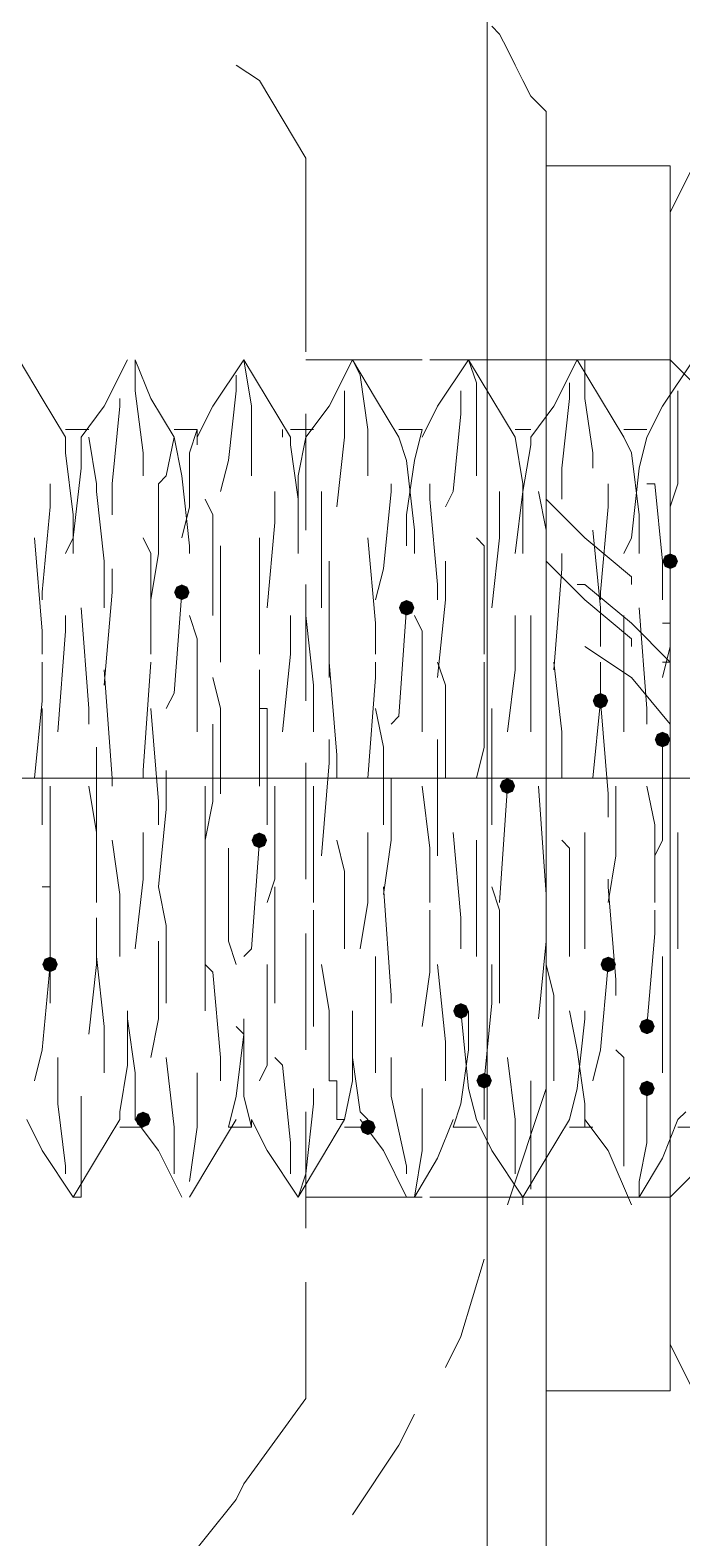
# Model space of a CAD drawing. Header units: millimetres. Extents: x 89051 to 218395, y -330386 to -125649.
# Drawn here: x 92565.8 to 92575.97, y -127032.93 to -127009.4 of the extents above; entities that cross this region are included whole.
import ezdxf

# ---------------------------------------------------------------- set-up
doc = ezdxf.new("R2010")
doc.units = ezdxf.units.MM
doc.header["$LTSCALE"] = 13
for name, pattern in [('1 实线', [0]), ('ACAD_ISO04W100', [30, 24, -3, 0, -3]), ('CENTER', [50.8, 31.75, -6.35, 6.35, -6.35])]:
    doc.linetypes.add(name, pattern=pattern)
doc.layers.get('0').update_dxf_attribs({"color": 1, "linetype": 'CENTER'})
doc.layers.add('C00-00-00', color=7, linetype='Continuous')
doc.layers.add('标注、文本', color=3, linetype='Continuous', lineweight=25)

msp = doc.modelspace()

# ---------------------------------------------------------------- hatches: boundary and pattern name
at = {"layer": 'C00-00-00'}
h = msp.add_hatch(color=256, dxfattribs=at)
h.dxf.hatch_style = 2
h.paths.add_polyline_path([(92575.912, -127017.689), (92575.876, -127017.775), (92575.791, -127017.81), (92575.705, -127017.775), (92575.67, -127017.689), (92575.705, -127017.604), (92575.791, -127017.568), (92575.876, -127017.604)])
h = msp.add_hatch(color=256, dxfattribs=at)
h.dxf.hatch_style = 2
h.paths.add_polyline_path([(92568.288, -127018.173), (92568.253, -127018.259), (92568.167, -127018.294), (92568.082, -127018.259), (92568.046, -127018.173), (92568.082, -127018.088), (92568.167, -127018.052), (92568.253, -127018.088)])
h = msp.add_hatch(color=256, dxfattribs=at)
h.dxf.hatch_style = 2
h.paths.add_polyline_path([(92571.797, -127018.415), (92571.762, -127018.501), (92571.676, -127018.536), (92571.591, -127018.501), (92571.555, -127018.415), (92571.591, -127018.33), (92571.676, -127018.294), (92571.762, -127018.33)])
h = msp.add_hatch(color=256, dxfattribs=at)
h.dxf.hatch_style = 2
h.paths.add_polyline_path([(92574.823, -127019.867), (92574.787, -127019.953), (92574.702, -127019.988), (92574.616, -127019.953), (92574.581, -127019.867), (92574.616, -127019.782), (92574.702, -127019.746), (92574.787, -127019.782)])
h = msp.add_hatch(color=256, dxfattribs=at)
h.dxf.hatch_style = 2
h.paths.add_polyline_path([(92575.791, -127020.472), (92575.755, -127020.558), (92575.67, -127020.593), (92575.584, -127020.558), (92575.549, -127020.472), (92575.584, -127020.387), (92575.67, -127020.351), (92575.755, -127020.387)])
h = msp.add_hatch(color=256, dxfattribs=at)
h.dxf.hatch_style = 2
h.paths.add_polyline_path([(92573.37, -127021.198), (92573.335, -127021.284), (92573.249, -127021.319), (92573.164, -127021.284), (92573.129, -127021.198), (92573.164, -127021.113), (92573.249, -127021.077), (92573.335, -127021.113)])
h = msp.add_hatch(color=256, dxfattribs=at)
h.dxf.hatch_style = 2
h.paths.add_polyline_path([(92569.498, -127022.045), (92569.463, -127022.131), (92569.377, -127022.166), (92569.292, -127022.131), (92569.256, -127022.045), (92569.292, -127021.96), (92569.377, -127021.924), (92569.463, -127021.96)])
h = msp.add_hatch(color=256, dxfattribs=at)
h.dxf.hatch_style = 2
h.paths.add_polyline_path([(92566.231, -127023.981), (92566.195, -127024.067), (92566.11, -127024.102), (92566.025, -127024.067), (92565.989, -127023.981), (92566.025, -127023.896), (92566.11, -127023.861), (92566.195, -127023.896)])
h = msp.add_hatch(color=256, dxfattribs=at)
h.dxf.hatch_style = 2
h.paths.add_polyline_path([(92574.944, -127023.981), (92574.908, -127024.067), (92574.823, -127024.102), (92574.737, -127024.067), (92574.702, -127023.981), (92574.737, -127023.896), (92574.823, -127023.861), (92574.908, -127023.896)])
h = msp.add_hatch(color=256, dxfattribs=at)
h.dxf.hatch_style = 2
h.paths.add_polyline_path([(92572.644, -127024.708), (92572.609, -127024.793), (92572.523, -127024.829), (92572.438, -127024.793), (92572.402, -127024.708), (92572.438, -127024.622), (92572.523, -127024.587), (92572.609, -127024.622)])
h = msp.add_hatch(color=256, dxfattribs=at)
h.dxf.hatch_style = 2
h.paths.add_polyline_path([(92575.549, -127024.95), (92575.513, -127025.035), (92575.428, -127025.071), (92575.342, -127025.035), (92575.307, -127024.95), (92575.342, -127024.864), (92575.428, -127024.829), (92575.513, -127024.864)])
h = msp.add_hatch(color=256, dxfattribs=at)
h.dxf.hatch_style = 2
h.paths.add_polyline_path([(92573.007, -127025.797), (92572.972, -127025.882), (92572.886, -127025.918), (92572.801, -127025.882), (92572.765, -127025.797), (92572.801, -127025.711), (92572.886, -127025.676), (92572.972, -127025.711)])
h = msp.add_hatch(color=256, dxfattribs=at)
h.dxf.hatch_style = 2
h.paths.add_polyline_path([(92575.549, -127025.918), (92575.513, -127026.003), (92575.428, -127026.039), (92575.342, -127026.003), (92575.307, -127025.918), (92575.342, -127025.832), (92575.428, -127025.797), (92575.513, -127025.832)])
h = msp.add_hatch(color=256, dxfattribs=at)
h.dxf.hatch_style = 2
h.paths.add_polyline_path([(92567.683, -127026.402), (92567.648, -127026.487), (92567.562, -127026.523), (92567.477, -127026.487), (92567.441, -127026.402), (92567.477, -127026.316), (92567.562, -127026.281), (92567.648, -127026.316)])
h = msp.add_hatch(color=256, dxfattribs=at)
h.dxf.hatch_style = 2
h.paths.add_polyline_path([(92571.192, -127026.523), (92571.157, -127026.608), (92571.071, -127026.644), (92570.986, -127026.608), (92570.95, -127026.523), (92570.986, -127026.437), (92571.071, -127026.402), (92571.157, -127026.437)])

# ---------------------------------------------------------------- linework, layer by layer
at = {"color": 7, "linetype": '1 实线', "lineweight": 0}
for centre, major_axis, ratio, start_param, end_param in [((92568.998, -127021.077), (0, 45.983), 0.866025, 2.304713, 7.120065), ((92572.931, -127021.077), (0, 45.983), 0.866025, 3.141593, 6.283185), ((92553.767, -127021.077), (0, -34.608), 0.908418, 5.225125, 10.48821), ((92565.852, -127021.077), (0, -34.608), 0.908418, 6.283185, 9.424778)]:
    msp.add_ellipse(centre, major_axis=major_axis, ratio=ratio, start_param=start_param, end_param=end_param, dxfattribs=at)
at = {"layer": 'C00-00-00', "lineweight": 15}
for points in [[(92573.855, -127010.671), (92573.613, -127010.429), (92573.492, -127010.187), (92573.371, -127009.945), (92573.249, -127009.703), (92573.128, -127009.461), (92573.007, -127009.34)], [(92569.377, -127010.187), (92569.014, -127009.945)], [(92570.103, -127011.397), (92569.377, -127010.187)], [(92576.759, -127010.308), (92575.791, -127012.244)], [(92573.855, -127025.918), (92573.855, -127010.671)], [(92570.103, -127012.607), (92570.103, -127011.397)], [(92575.791, -127011.518), (92573.855, -127011.518)], [(92575.791, -127011.518), (92575.791, -127011.881), (92575.791, -127012.365), (92575.791, -127012.97), (92575.791, -127013.817), (92575.791, -127014.785), (92575.791, -127015.874), (92575.791, -127017.084), (92575.791, -127018.415), (92575.791, -127019.746), (92575.791, -127021.077), (92575.791, -127022.529), (92575.791, -127023.86), (92575.791, -127025.192), (92575.791, -127026.402), (92575.791, -127027.491), (92575.791, -127028.459), (92575.791, -127029.185), (92575.791, -127029.911), (92575.791, -127030.395), (92575.791, -127030.637)], [(92570.103, -127014.422), (92570.103, -127012.607)], [(92565.989, -127015.148), (92565.626, -127014.543)], [(92567.32, -127014.543), (92566.957, -127015.269)], [(92567.441, -127014.543), (92567.441, -127015.027)], [(92567.683, -127015.148), (92567.441, -127014.543)], [(92569.135, -127014.543), (92568.651, -127015.269)], [(92569.135, -127014.543), (92569.256, -127015.269)], [(92569.498, -127015.148), (92569.135, -127014.543)], [(92571.071, -127014.543), (92570.103, -127014.543)], [(92570.829, -127014.543), (92570.466, -127015.269)], [(92570.829, -127014.543), (92570.95, -127014.785)], [(92571.192, -127015.148), (92570.829, -127014.543)], [(92571.918, -127014.543), (92571.071, -127014.543)], [(92573.855, -127014.543), (92572.039, -127014.543)], [(92572.644, -127014.543), (92572.16, -127015.269)], [(92572.644, -127014.543), (92572.765, -127014.906)], [(92573.007, -127015.148), (92572.644, -127014.543)], [(92573.976, -127014.543), (92573.855, -127014.543)], [(92575.791, -127014.543), (92573.976, -127014.543)], [(92574.339, -127014.543), (92573.976, -127015.269)], [(92574.339, -127014.543), (92574.46, -127014.543)], [(92574.702, -127015.148), (92574.339, -127014.543)], [(92574.46, -127014.543), (92574.46, -127015.148)], [(92576.154, -127014.543), (92575.67, -127015.269)], [(92576.88, -127015.632), (92575.791, -127014.543)], [(92569.014, -127015.027), (92569.014, -127014.785)], [(92570.95, -127014.785), (92571.071, -127015.632)], [(92572.765, -127014.906), (92572.765, -127015.995)], [(92574.218, -127015.148), (92574.218, -127014.906)], [(92566.352, -127015.753), (92565.989, -127015.148)], [(92567.199, -127015.269), (92567.199, -127015.148)], [(92567.441, -127015.027), (92567.562, -127015.995)], [(92568.046, -127015.753), (92567.683, -127015.148)], [(92568.893, -127016.116), (92569.014, -127015.027)], [(92569.861, -127015.753), (92569.498, -127015.148)], [(92570.708, -127015.753), (92570.708, -127015.027)], [(92571.555, -127015.753), (92571.192, -127015.148)], [(92572.523, -127015.39), (92572.523, -127015.027)], [(92573.371, -127015.753), (92573.007, -127015.148)], [(92574.097, -127016.237), (92574.218, -127015.148)], [(92574.46, -127015.148), (92574.581, -127015.995)], [(92575.065, -127015.753), (92574.702, -127015.148)], [(92575.912, -127015.511), (92575.912, -127015.027)], [(92566.957, -127015.269), (92566.594, -127015.753)], [(92567.078, -127016.479), (92567.199, -127015.269)], [(92568.651, -127015.269), (92568.409, -127015.753)], [(92569.256, -127015.269), (92569.256, -127016.358)], [(92570.466, -127015.269), (92570.103, -127015.753)], [(92570.103, -127017.205), (92570.103, -127015.39)], [(92572.16, -127015.269), (92571.918, -127015.753)], [(92572.402, -127016.6), (92572.523, -127015.39)], [(92573.976, -127015.269), (92573.613, -127015.753)], [(92575.67, -127015.269), (92575.428, -127015.753)], [(92566.715, -127015.632), (92566.352, -127015.632)], [(92568.409, -127015.632), (92568.046, -127015.632)], [(92568.409, -127015.632), (92568.288, -127015.995)], [(92568.409, -127015.874), (92568.409, -127015.632)], [(92569.74, -127015.753), (92569.74, -127015.632)], [(92570.224, -127015.632), (92569.861, -127015.632)], [(92571.071, -127015.632), (92571.071, -127016.358)], [(92571.918, -127015.632), (92571.555, -127015.632)], [(92571.918, -127015.632), (92571.797, -127016.116)], [(92573.613, -127015.632), (92573.371, -127015.632)], [(92575.428, -127015.632), (92575.065, -127015.632)], [(92575.912, -127016.479), (92575.912, -127015.511)], [(92566.352, -127015.753), (92566.352, -127015.995)], [(92566.594, -127015.753), (92566.594, -127016.237)], [(92566.836, -127016.479), (92566.715, -127015.753)], [(92567.925, -127016.358), (92568.046, -127015.753)], [(92568.046, -127015.753), (92568.167, -127016.358)], [(92569.861, -127015.753), (92569.861, -127015.874)], [(92569.861, -127015.874), (92569.982, -127016.721)], [(92570.103, -127015.753), (92569.982, -127016.358)], [(92570.587, -127016.842), (92570.708, -127015.753)], [(92571.555, -127015.753), (92571.676, -127016.116)], [(92573.371, -127015.753), (92573.492, -127016.479)], [(92573.613, -127015.874), (92573.492, -127016.6)], [(92573.613, -127015.753), (92573.613, -127015.874)], [(92575.065, -127015.753), (92575.186, -127015.995)], [(92575.428, -127015.753), (92575.307, -127016.237)], [(92566.352, -127015.995), (92566.473, -127016.963)], [(92567.562, -127015.995), (92567.562, -127016.358)], [(92568.288, -127015.995), (92568.288, -127016.842)], [(92568.772, -127016.6), (92568.893, -127016.116)], [(92571.797, -127016.116), (92571.676, -127016.963)], [(92571.676, -127016.116), (92571.797, -127017.205)], [(92572.765, -127015.995), (92572.765, -127016.358)], [(92574.581, -127015.995), (92574.581, -127016.237)], [(92575.186, -127015.995), (92575.307, -127016.963)], [(92566.594, -127016.237), (92566.473, -127017.326)], [(92567.804, -127016.479), (92567.925, -127016.358)], [(92568.167, -127016.358), (92568.288, -127017.447)], [(92569.982, -127016.358), (92569.982, -127017.568)], [(92574.097, -127016.721), (92574.097, -127016.237)], [(92575.307, -127016.237), (92575.186, -127017.326)], [(92566.11, -127016.842), (92566.11, -127016.479)], [(92566.836, -127016.6), (92566.836, -127016.479)], [(92566.957, -127017.689), (92566.836, -127016.6)], [(92567.078, -127016.963), (92567.078, -127016.479)], [(92567.804, -127017.568), (92567.804, -127016.479)], [(92569.619, -127017.084), (92569.619, -127016.6)], [(92570.345, -127017.447), (92570.345, -127016.6)], [(92571.313, -127017.81), (92571.434, -127016.6)], [(92571.434, -127016.6), (92571.434, -127016.479)], [(92572.039, -127016.721), (92572.039, -127016.479)], [(92572.281, -127016.842), (92572.402, -127016.6)], [(92573.128, -127017.326), (92573.128, -127016.6)], [(92573.492, -127016.6), (92573.371, -127017.568)], [(92573.492, -127016.479), (92573.492, -127017.568)], [(92573.855, -127017.205), (92573.734, -127016.6)], [(92574.823, -127016.842), (92574.823, -127016.479)], [(92575.549, -127016.479), (92575.428, -127016.479)], [(92575.67, -127017.689), (92575.549, -127016.479)], [(92575.791, -127016.842), (92575.912, -127016.479)], [(92568.651, -127016.963), (92568.53, -127016.721)], [(92569.982, -127016.721), (92569.982, -127017.568)], [(92572.16, -127018.052), (92572.039, -127016.721)], [(92573.855, -127016.721), (92574.46, -127017.326)], [(92565.989, -127018.173), (92566.11, -127016.842)], [(92566.473, -127016.963), (92566.473, -127017.568)], [(92568.288, -127016.842), (92568.167, -127017.326)], [(92568.651, -127018.294), (92568.651, -127016.963)], [(92571.676, -127016.963), (92571.676, -127017.447)], [(92574.702, -127018.173), (92574.823, -127016.842)], [(92575.307, -127016.963), (92575.307, -127017.568)], [(92569.498, -127018.415), (92569.619, -127017.084)], [(92571.797, -127017.205), (92571.797, -127017.568)], [(92573.855, -127018.415), (92573.855, -127017.205)], [(92574.581, -127017.205), (92574.702, -127018.415)], [(92565.868, -127017.326), (92565.989, -127018.778)], [(92566.473, -127017.326), (92566.352, -127017.568)], [(92567.562, -127017.326), (92567.683, -127017.568)], [(92568.288, -127017.447), (92568.288, -127017.568)], [(92568.772, -127017.689), (92568.772, -127017.447)], [(92569.377, -127017.326), (92569.377, -127018.052)], [(92570.345, -127018.415), (92570.345, -127017.447)], [(92571.071, -127017.326), (92571.192, -127018.657)], [(92572.765, -127017.326), (92572.886, -127017.447)], [(92572.886, -127017.447), (92572.886, -127019.141)], [(92573.007, -127018.415), (92573.128, -127017.326)], [(92574.46, -127017.326), (92575.186, -127017.931)], [(92575.186, -127017.326), (92575.065, -127017.568)], [(92566.957, -127018.415), (92566.957, -127017.689)], [(92567.683, -127017.568), (92567.683, -127019.141)], [(92567.683, -127018.294), (92567.804, -127017.568)], [(92568.772, -127019.262), (92568.772, -127017.689)], [(92570.466, -127018.899), (92570.466, -127017.689)], [(92572.281, -127018.294), (92572.281, -127017.689)], [(92573.855, -127017.689), (92574.46, -127018.294)], [(92574.097, -127017.81), (92574.097, -127017.568)], [(92575.67, -127018.294), (92575.67, -127017.689)], [(92575.791, -127019.02), (92575.791, -127017.689)], [(92567.078, -127018.173), (92567.078, -127017.81)], [(92571.192, -127018.294), (92571.313, -127017.81)], [(92573.976, -127019.383), (92574.097, -127017.81)], [(92575.186, -127017.931), (92575.186, -127018.052)], [(92565.989, -127018.294), (92565.989, -127018.173)], [(92566.957, -127019.625), (92567.078, -127018.173)], [(92568.167, -127018.173), (92568.046, -127019.746)], [(92569.377, -127018.052), (92569.377, -127019.141)], [(92570.103, -127019.867), (92570.103, -127018.052)], [(92572.16, -127018.294), (92572.16, -127018.052)], [(92574.46, -127018.052), (92574.339, -127018.052)], [(92575.186, -127018.657), (92574.46, -127018.052)], [(92574.702, -127018.294), (92574.702, -127018.173)], [(92566.594, -127018.415), (92566.715, -127019.988)], [(92568.651, -127018.536), (92568.651, -127018.294)], [(92571.676, -127018.415), (92571.555, -127020.109)], [(92572.16, -127019.504), (92572.281, -127018.294)], [(92573.855, -127018.415), (92573.855, -127018.294)], [(92574.46, -127018.294), (92575.186, -127018.899)], [(92574.702, -127018.415), (92574.702, -127019.02)], [(92575.307, -127018.415), (92575.428, -127019.988)], [(92566.352, -127018.536), (92566.352, -127018.778)], [(92568.288, -127018.536), (92568.409, -127018.899)], [(92569.861, -127018.536), (92569.861, -127019.141)], [(92570.103, -127018.536), (92570.224, -127019.625)], [(92571.192, -127018.657), (92571.192, -127019.141)], [(92571.797, -127018.536), (92571.918, -127018.778)], [(92573.371, -127018.536), (92573.371, -127019.383)], [(92573.613, -127018.536), (92573.613, -127019.262)], [(92575.065, -127018.536), (92575.065, -127018.778)], [(92575.791, -127019.262), (92575.186, -127018.657)], [(92575.67, -127018.657), (92575.791, -127018.657)], [(92565.989, -127018.778), (92565.989, -127019.141)], [(92566.352, -127018.778), (92566.231, -127020.351)], [(92568.409, -127018.899), (92568.409, -127020.351)], [(92570.466, -127019.504), (92570.466, -127018.899)], [(92571.918, -127018.778), (92571.918, -127020.351)], [(92575.065, -127018.778), (92575.065, -127020.351)], [(92575.186, -127018.899), (92575.186, -127019.02)], [(92569.861, -127019.141), (92569.74, -127020.351)], [(92575.186, -127019.504), (92574.46, -127019.02)], [(92575.67, -127019.504), (92575.791, -127019.02)], [(92565.989, -127019.867), (92565.989, -127019.262)], [(92567.078, -127021.077), (92566.957, -127019.383)], [(92567.562, -127020.956), (92567.683, -127019.262)], [(92569.377, -127020.23), (92569.377, -127019.383)], [(92570.587, -127020.714), (92570.466, -127019.262)], [(92571.192, -127019.504), (92571.192, -127019.262)], [(92572.281, -127019.625), (92572.16, -127019.262)], [(92572.886, -127020.593), (92572.886, -127019.262)], [(92573.371, -127019.383), (92573.249, -127020.351)], [(92573.613, -127019.262), (92573.613, -127020.351)], [(92574.097, -127020.351), (92573.976, -127019.262)], [(92574.702, -127019.867), (92574.702, -127019.262)], [(92575.791, -127019.262), (92575.67, -127019.262)], [(92575.791, -127021.077), (92575.791, -127019.262)], [(92568.772, -127019.988), (92568.651, -127019.504)], [(92570.224, -127019.625), (92570.224, -127020.351)], [(92571.071, -127021.077), (92571.192, -127019.504)], [(92572.281, -127021.077), (92572.281, -127019.625)], [(92575.791, -127020.23), (92575.186, -127019.504)], [(92565.868, -127021.077), (92565.989, -127019.867)], [(92568.046, -127019.746), (92567.925, -127019.988)], [(92574.581, -127021.077), (92574.702, -127019.867)], [(92574.702, -127019.867), (92574.823, -127021.319)], [(92565.989, -127019.988), (92565.989, -127020.714)], [(92566.715, -127019.988), (92566.715, -127020.23)], [(92567.683, -127019.988), (92567.804, -127021.44)], [(92568.772, -127021.319), (92568.772, -127019.988)], [(92569.377, -127019.988), (92569.498, -127019.988)], [(92569.498, -127019.988), (92569.498, -127021.803)], [(92571.192, -127019.988), (92571.313, -127020.593)], [(92571.555, -127020.109), (92571.434, -127020.23)], [(92573.007, -127019.988), (92573.007, -127021.198)], [(92575.428, -127019.988), (92575.428, -127020.23)], [(92568.651, -127021.44), (92568.651, -127020.23)], [(92569.377, -127021.198), (92569.377, -127020.23)], [(92573.855, -127021.682), (92573.855, -127020.351)], [(92574.097, -127021.077), (92574.097, -127020.351)], [(92566.836, -127022.045), (92566.836, -127020.593)], [(92570.466, -127020.835), (92570.466, -127020.472)], [(92571.313, -127020.593), (92571.313, -127021.803)], [(92572.16, -127022.287), (92572.16, -127020.472)], [(92572.765, -127021.077), (92572.886, -127020.593)], [(92575.67, -127022.045), (92575.67, -127020.472)], [(92565.989, -127020.714), (92565.989, -127021.803)], [(92570.103, -127022.65), (92570.103, -127020.835)], [(92570.345, -127022.287), (92570.466, -127020.835)], [(92570.587, -127021.077), (92570.587, -127020.714)], [(92567.562, -127021.077), (92567.562, -127020.956)], [(92567.925, -127020.956), (92567.925, -127021.561)], [(92566.11, -127021.198), (92566.11, -127022.287)], [(92566.715, -127021.198), (92566.836, -127021.924)], [(92567.078, -127021.198), (92567.078, -127021.077)], [(92568.53, -127021.198), (92568.53, -127022.529)], [(92569.619, -127021.198), (92569.619, -127022.65)], [(92570.224, -127021.198), (92570.224, -127021.44)], [(92571.434, -127021.077), (92571.434, -127022.045)], [(92571.918, -127021.198), (92572.039, -127022.166)], [(92573.007, -127021.198), (92573.007, -127021.803)], [(92573.249, -127021.198), (92573.128, -127023.013)], [(92573.734, -127021.198), (92573.855, -127022.892)], [(92574.944, -127021.198), (92574.944, -127022.287)], [(92575.428, -127021.198), (92575.549, -127021.803)], [(92567.804, -127021.44), (92567.804, -127021.803)], [(92568.53, -127022.045), (92568.651, -127021.44)], [(92570.224, -127021.44), (92570.224, -127023.013)], [(92574.823, -127021.319), (92574.823, -127021.682)], [(92567.925, -127021.561), (92567.804, -127022.771)], [(92573.855, -127022.166), (92573.855, -127021.682)], [(92566.836, -127021.924), (92566.836, -127023.013)], [(92567.562, -127022.65), (92567.562, -127021.924)], [(92571.071, -127023.013), (92571.071, -127021.924)], [(92572.523, -127023.255), (92572.402, -127021.924)], [(92574.46, -127023.376), (92574.46, -127021.924)], [(92575.549, -127021.803), (92575.549, -127023.013)], [(92575.912, -127022.892), (92575.912, -127021.924)], [(92566.836, -127022.408), (92566.836, -127022.045)], [(92567.199, -127022.892), (92567.078, -127022.045)], [(92568.893, -127023.618), (92568.893, -127022.166)], [(92569.256, -127023.739), (92569.377, -127022.045)], [(92570.708, -127022.529), (92570.587, -127022.045)], [(92571.434, -127022.045), (92571.313, -127022.892)], [(92572.039, -127022.166), (92572.039, -127023.013)], [(92572.765, -127022.408), (92572.765, -127022.045)], [(92574.218, -127022.166), (92574.097, -127022.045)], [(92574.218, -127023.86), (92574.218, -127022.166)], [(92575.549, -127022.287), (92575.67, -127022.045)], [(92566.11, -127022.287), (92566.11, -127023.013)], [(92572.765, -127023.86), (92572.765, -127022.408)], [(92574.944, -127022.287), (92574.823, -127023.013)], [(92567.441, -127023.739), (92567.562, -127022.65)], [(92568.53, -127022.529), (92568.53, -127023.013)], [(92569.619, -127022.65), (92569.498, -127023.013)], [(92570.708, -127023.739), (92570.708, -127022.529)], [(92574.823, -127022.65), (92574.823, -127022.771)], [(92565.989, -127022.771), (92566.11, -127022.771)], [(92566.11, -127022.771), (92566.11, -127024.587)], [(92567.199, -127023.86), (92567.199, -127022.892)], [(92567.804, -127022.771), (92567.925, -127023.376)], [(92568.53, -127023.376), (92568.53, -127022.892)], [(92569.619, -127022.771), (92569.619, -127023.86)], [(92571.313, -127022.771), (92571.434, -127024.466)], [(92573.007, -127022.771), (92573.128, -127023.134)], [(92573.855, -127022.892), (92573.855, -127023.013)], [(92574.823, -127022.771), (92574.944, -127024.224)], [(92575.912, -127023.739), (92575.912, -127022.892)], [(92570.224, -127024.708), (92570.224, -127023.134)], [(92570.95, -127023.739), (92571.071, -127023.013)], [(92572.039, -127024.102), (92572.039, -127023.134)], [(92573.128, -127023.134), (92573.128, -127024.587)], [(92573.855, -127023.618), (92573.855, -127023.013)], [(92575.549, -127023.497), (92575.549, -127023.134)], [(92566.836, -127023.981), (92566.836, -127023.255)], [(92567.925, -127023.376), (92567.925, -127024.587)], [(92568.53, -127024.708), (92568.53, -127023.376)], [(92572.523, -127023.739), (92572.523, -127023.255)], [(92574.46, -127023.739), (92574.46, -127023.376)], [(92567.804, -127023.618), (92567.804, -127024.829)], [(92569.014, -127023.981), (92568.893, -127023.618)], [(92570.103, -127025.313), (92570.103, -127023.497)], [(92573.734, -127024.829), (92573.855, -127023.618)], [(92575.428, -127024.95), (92575.549, -127023.497)], [(92566.836, -127023.86), (92566.957, -127024.95)], [(92569.135, -127023.86), (92569.256, -127023.739)], [(92569.619, -127023.86), (92569.619, -127024.587)], [(92571.192, -127023.86), (92571.192, -127025.071)], [(92575.67, -127023.86), (92575.67, -127024.95)], [(92566.11, -127023.981), (92565.989, -127025.313)], [(92566.715, -127025.071), (92566.836, -127023.981)], [(92568.53, -127023.981), (92568.651, -127024.102)], [(92568.651, -127024.102), (92568.772, -127025.434)], [(92569.498, -127023.981), (92569.498, -127024.345)], [(92570.345, -127023.981), (92570.466, -127024.708)], [(92571.918, -127024.95), (92572.039, -127024.102)], [(92572.16, -127023.981), (92572.281, -127025.192)], [(92573.007, -127023.981), (92573.007, -127024.587)], [(92573.855, -127023.981), (92573.976, -127024.466)], [(92574.823, -127023.981), (92574.702, -127025.313)], [(92569.498, -127024.345), (92569.498, -127025.555)], [(92574.944, -127024.224), (92574.944, -127024.466)], [(92571.434, -127024.466), (92571.434, -127024.587)], [(92573.007, -127024.587), (92572.886, -127025.797)], [(92573.976, -127024.466), (92573.976, -127025.676)], [(92567.32, -127025.555), (92567.32, -127024.708)], [(92567.441, -127025.676), (92567.32, -127024.829)], [(92567.804, -127024.829), (92567.683, -127025.434)], [(92569.135, -127025.071), (92569.135, -127024.829)], [(92570.224, -127024.95), (92570.224, -127024.708)], [(92570.466, -127024.708), (92570.466, -127025.797)], [(92570.829, -127025.434), (92570.829, -127024.708)], [(92570.829, -127025.797), (92570.829, -127024.708)], [(92572.644, -127025.918), (92572.523, -127024.708)], [(92572.644, -127025.313), (92572.644, -127024.708)], [(92574.339, -127025.313), (92574.218, -127024.708)], [(92574.339, -127025.918), (92574.46, -127024.829)], [(92574.46, -127024.829), (92574.46, -127024.708)], [(92566.957, -127024.95), (92566.957, -127025.676)], [(92569.135, -127025.071), (92569.014, -127024.95)], [(92569.014, -127026.039), (92569.135, -127025.071)], [(92569.135, -127026.039), (92569.135, -127025.071)], [(92571.192, -127025.071), (92571.192, -127025.676)], [(92575.67, -127024.95), (92575.67, -127025.676)], [(92572.281, -127025.192), (92572.281, -127025.797)], [(92565.989, -127025.313), (92565.868, -127025.797)], [(92566.231, -127025.434), (92566.231, -127026.16)], [(92567.925, -127025.434), (92568.046, -127026.523)], [(92568.772, -127025.434), (92568.772, -127025.797)], [(92569.619, -127025.434), (92569.74, -127025.555)], [(92570.95, -127026.281), (92570.829, -127025.434)], [(92571.434, -127025.434), (92571.434, -127026.039)], [(92572.523, -127026.16), (92572.644, -127025.313)], [(92573.249, -127025.434), (92573.371, -127026.402)], [(92574.46, -127026.16), (92574.339, -127025.313)], [(92574.702, -127025.313), (92574.581, -127025.797)], [(92574.944, -127025.313), (92575.065, -127025.434)], [(92575.065, -127025.434), (92575.065, -127026.402)], [(92567.199, -127026.281), (92567.32, -127025.555)], [(92567.441, -127026.402), (92567.441, -127025.676)], [(92568.409, -127026.523), (92568.409, -127025.676)], [(92569.498, -127025.555), (92569.377, -127025.797)], [(92569.74, -127025.555), (92569.861, -127026.765)], [(92573.976, -127025.676), (92573.976, -127025.797)], [(92570.224, -127026.16), (92570.224, -127025.918)], [(92570.466, -127025.797), (92570.587, -127025.797)], [(92570.587, -127025.797), (92570.587, -127026.402)], [(92570.708, -127026.402), (92570.829, -127025.797)], [(92571.918, -127026.886), (92571.918, -127025.918)], [(92572.765, -127026.402), (92572.644, -127025.918)], [(92572.886, -127025.797), (92572.886, -127026.402)], [(92573.855, -127025.918), (92573.249, -127027.733)], [(92573.613, -127026.644), (92573.613, -127025.797)], [(92573.855, -127025.918), (92573.855, -127028.217), (92573.855, -127030.395), (92573.855, -127031.605), (92573.855, -127032.694), (92573.855, -127033.178), (92573.855, -127033.541)], [(92574.218, -127026.402), (92574.339, -127025.918)], [(92575.428, -127026.765), (92575.428, -127025.918)], [(92566.231, -127026.16), (92566.352, -127027.128)], [(92566.594, -127026.886), (92566.594, -127026.039)], [(92568.893, -127026.523), (92569.014, -127026.039)], [(92569.256, -127026.523), (92569.135, -127026.039)], [(92570.103, -127027.249), (92570.224, -127026.16)], [(92571.434, -127026.039), (92571.676, -127027.128)], [(92572.402, -127026.523), (92572.523, -127026.16)], [(92574.46, -127026.523), (92574.46, -127026.16)], [(92565.747, -127026.402), (92565.989, -127026.886)], [(92566.836, -127027.007), (92567.199, -127026.402)], [(92567.199, -127026.402), (92567.199, -127026.281)], [(92567.562, -127026.402), (92567.441, -127026.402)], [(92567.441, -127026.402), (92567.804, -127026.886)], [(92568.651, -127027.007), (92569.014, -127026.402)], [(92569.256, -127026.402), (92569.256, -127026.523)], [(92569.256, -127026.402), (92569.498, -127026.886)], [(92570.103, -127028.096), (92570.103, -127026.281)], [(92570.345, -127027.007), (92570.708, -127026.402)], [(92570.587, -127026.402), (92570.708, -127026.402)], [(92571.071, -127026.402), (92570.95, -127026.281)], [(92570.95, -127026.402), (92571.313, -127026.886)], [(92572.16, -127027.007), (92572.402, -127026.402)], [(92572.765, -127026.402), (92573.007, -127026.886)], [(92573.371, -127026.402), (92573.371, -127027.249)], [(92573.855, -127027.007), (92574.218, -127026.402)], [(92574.46, -127026.402), (92574.823, -127026.886)], [(92575.065, -127026.402), (92575.065, -127027.128)], [(92575.67, -127027.007), (92575.912, -127026.402)], [(92575.912, -127026.402), (92576.033, -127026.281)], [(92567.199, -127026.523), (92567.562, -127026.523)], [(92568.046, -127026.523), (92568.046, -127027.249)], [(92568.288, -127027.37), (92568.409, -127026.523)], [(92568.893, -127026.523), (92569.256, -127026.523)], [(92570.708, -127026.523), (92571.071, -127026.523)], [(92572.402, -127026.523), (92572.765, -127026.523)], [(92573.613, -127027.491), (92573.613, -127026.644)], [(92574.218, -127026.523), (92574.581, -127026.523)], [(92575.791, -127027.612), (92576.88, -127026.523)], [(92575.912, -127026.523), (92576.275, -127026.523)], [(92565.989, -127026.886), (92566.473, -127027.612)], [(92566.594, -127027.612), (92566.594, -127026.886)], [(92567.804, -127026.886), (92568.167, -127027.612)], [(92569.498, -127026.886), (92569.982, -127027.612)], [(92569.861, -127026.765), (92569.861, -127027.249)], [(92571.313, -127026.886), (92571.676, -127027.612)], [(92571.797, -127027.612), (92571.918, -127026.886)], [(92573.007, -127026.886), (92573.492, -127027.612)], [(92574.823, -127026.886), (92575.186, -127027.733)], [(92575.307, -127027.37), (92575.428, -127026.765)], [(92566.352, -127027.128), (92566.352, -127027.249)], [(92566.473, -127027.612), (92566.836, -127027.007)], [(92568.288, -127027.612), (92568.651, -127027.007)], [(92569.982, -127027.612), (92570.345, -127027.007)], [(92571.676, -127027.128), (92571.676, -127027.249)], [(92571.797, -127027.612), (92572.16, -127027.007)], [(92573.492, -127027.612), (92573.855, -127027.007)], [(92575.307, -127027.612), (92575.67, -127027.007)], [(92569.982, -127027.612), (92570.103, -127027.249)], [(92575.307, -127027.612), (92575.307, -127027.37)], [(92566.473, -127027.612), (92566.594, -127027.612)], [(92570.103, -127027.612), (92571.918, -127027.612)], [(92572.039, -127027.612), (92572.765, -127027.612)], [(92572.765, -127027.612), (92573.855, -127027.612)], [(92573.492, -127027.733), (92573.492, -127027.612)], [(92573.855, -127027.612), (92575.67, -127027.612)], [(92575.67, -127027.612), (92575.791, -127027.612)], [(92572.886, -127028.58), (92572.523, -127029.79)], [(92570.103, -127030.758), (92570.103, -127028.943)], [(92572.523, -127029.79), (92572.281, -127030.274)], [(92575.791, -127029.911), (92576.759, -127031.847)], [(92573.855, -127030.637), (92575.791, -127030.637)], [(92569.135, -127032.089), (92570.103, -127030.758)], [(92571.797, -127031), (92571.555, -127031.484)], [(92571.555, -127031.484), (92570.829, -127032.573)], [(92569.014, -127032.331), (92569.135, -127032.089)], [(92568.046, -127033.541), (92569.014, -127032.331)]]:
    msp.add_lwpolyline(points, dxfattribs=at)
at = {"layer": '标注、文本', "color": 1, "linetype": 'ACAD_ISO04W100', "lineweight": 15}
for p, q in [((92572.931, -127080.467), (92572.931, -126961.688)), ((92968.431, -127021.077), (92439.431, -127021.077))]:
    msp.add_line(p, q, dxfattribs=at)

doc.saveas('drawing.dxf')
